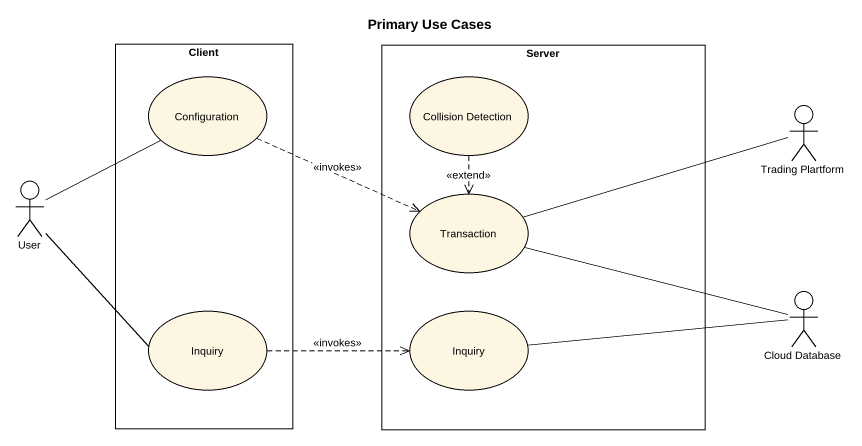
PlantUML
@startuml
title Primary Use Cases
rectangle Client {
  usecase Configuration
  usecase Inquiry
}
rectangle Server {
  usecase "Collision Detection" as Collision_Detection
  usecase Transaction
  usecase "Inquiry" as Inquiry_2
}
actor "Trading Plartform" as Trading_Plartform
actor User
actor "Cloud Database" as Cloud_Database
Configuration .right.> Transaction : <<invokes>>
Collision_Detection ..> Transaction : <<extend>>
User -up- Configuration
User -- Inquiry
Transaction -right- Trading_Plartform
Transaction -right- Cloud_Database
Inquiry .right.> Inquiry_2 : <<invokes>>
Inquiry_2 -right- Cloud_Database
@enduml
